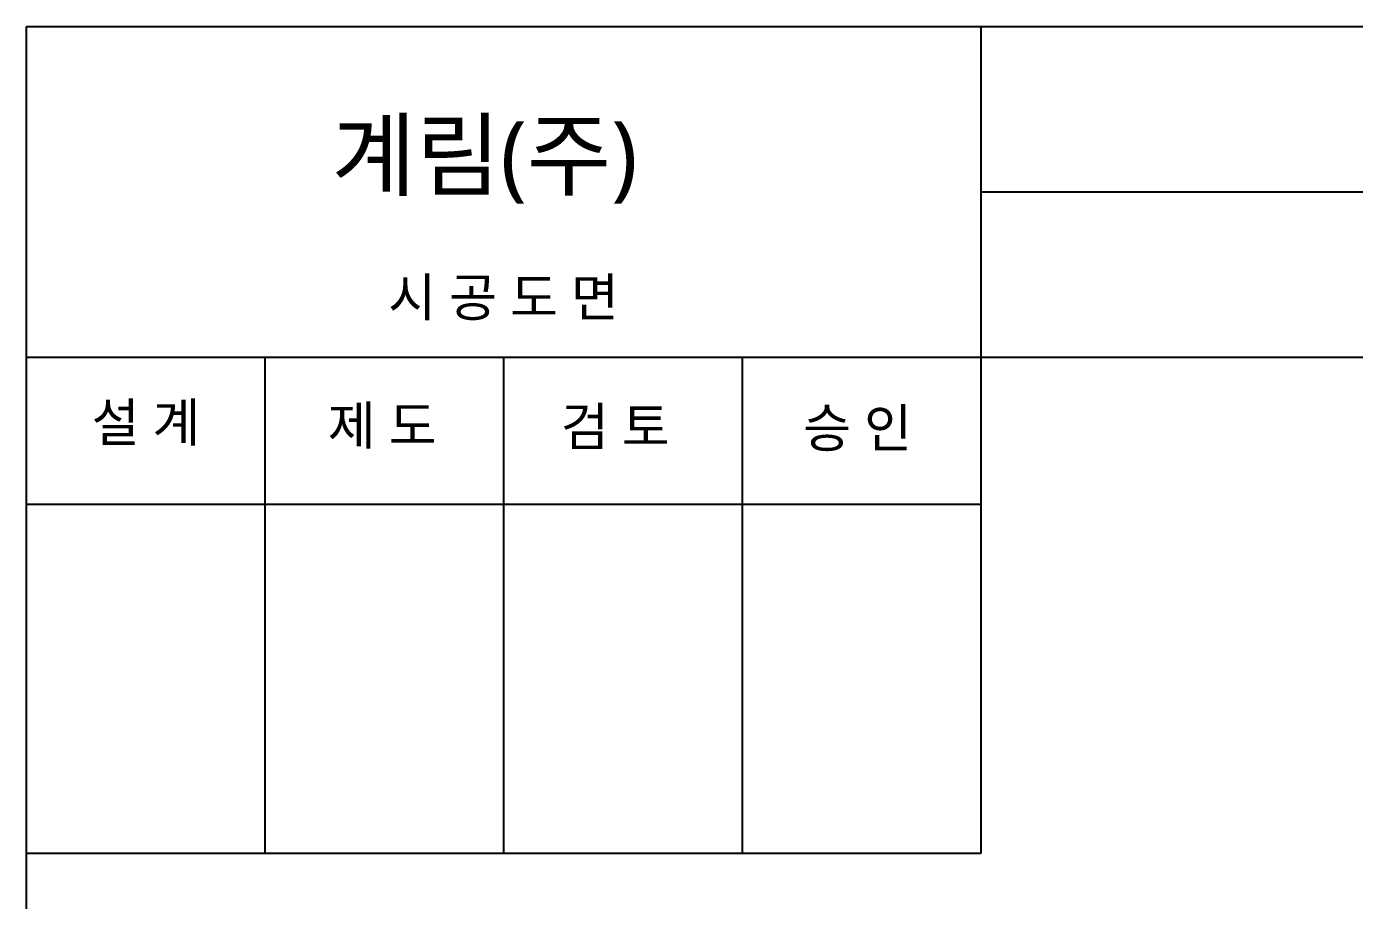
# Model space of a CAD drawing. Header units: millimetres. Extents: x 0 to 4679, y -4094 to -981.
# Drawn here: x 2519 to 3388, y -1552 to -981 of the extents above; entities that cross this region are included whole.
import ezdxf
from ezdxf.enums import TextEntityAlignment as Align

# ---------------------------------------------------------------- set-up
doc = ezdxf.new("R2010")
doc.units = ezdxf.units.MM
doc.layers.add('TEXT', color=7, linetype='Continuous')
doc.layers.add('도각라인', color=7, linetype='Continuous')
doc.styles.add('맑은고딕_통일', font='malgun.ttf', dxfattribs={"height": 25})

msp = doc.modelspace()

# ---------------------------------------------------------------- linework, layer by layer
at = {"layer": '도각라인', "color": 7}
for p, q in [((2519.45, -4016.91), (2519.45, -980.91)), ((2519.45, -980.91), (4679.45, -980.91)), ((3143.45, -1520.91), (3143.45, -980.91)), ((3143.45, -1088.91), (4679.45, -1088.91)), ((2519.45, -1196.91), (4679.45, -1196.91)), ((2675.45, -1520.91), (2675.45, -1196.91)), ((2831.45, -1520.91), (2831.45, -1196.91)), ((2987.45, -1520.91), (2987.45, -1196.91)), ((2519.45, -1292.91), (3143.45, -1292.91)), ((2519.45, -1520.91), (3143.45, -1520.91))]:
    msp.add_line(p, q, dxfattribs=at)

# ---------------------------------------------------------------- texts
at = {"layer": 'TEXT', "style": '맑은고딕_통일'}
msp.add_text('계림(주)', height=44, dxfattribs=at).set_placement((2718.88, -1086.81))
for s, p in [('시 공 도 면', (2831.29, -1157.71)), ('설 계', (2597.51, -1239.43)), ('제 도', (2751.96, -1241.48)), ('검 토', (2904.36, -1242.17)), ('승 인', (3062.75, -1243.19))]:
    msp.add_text(s, height=25, dxfattribs=at).set_placement(p, align=Align.MIDDLE_CENTER)

doc.saveas('drawing.dxf')
